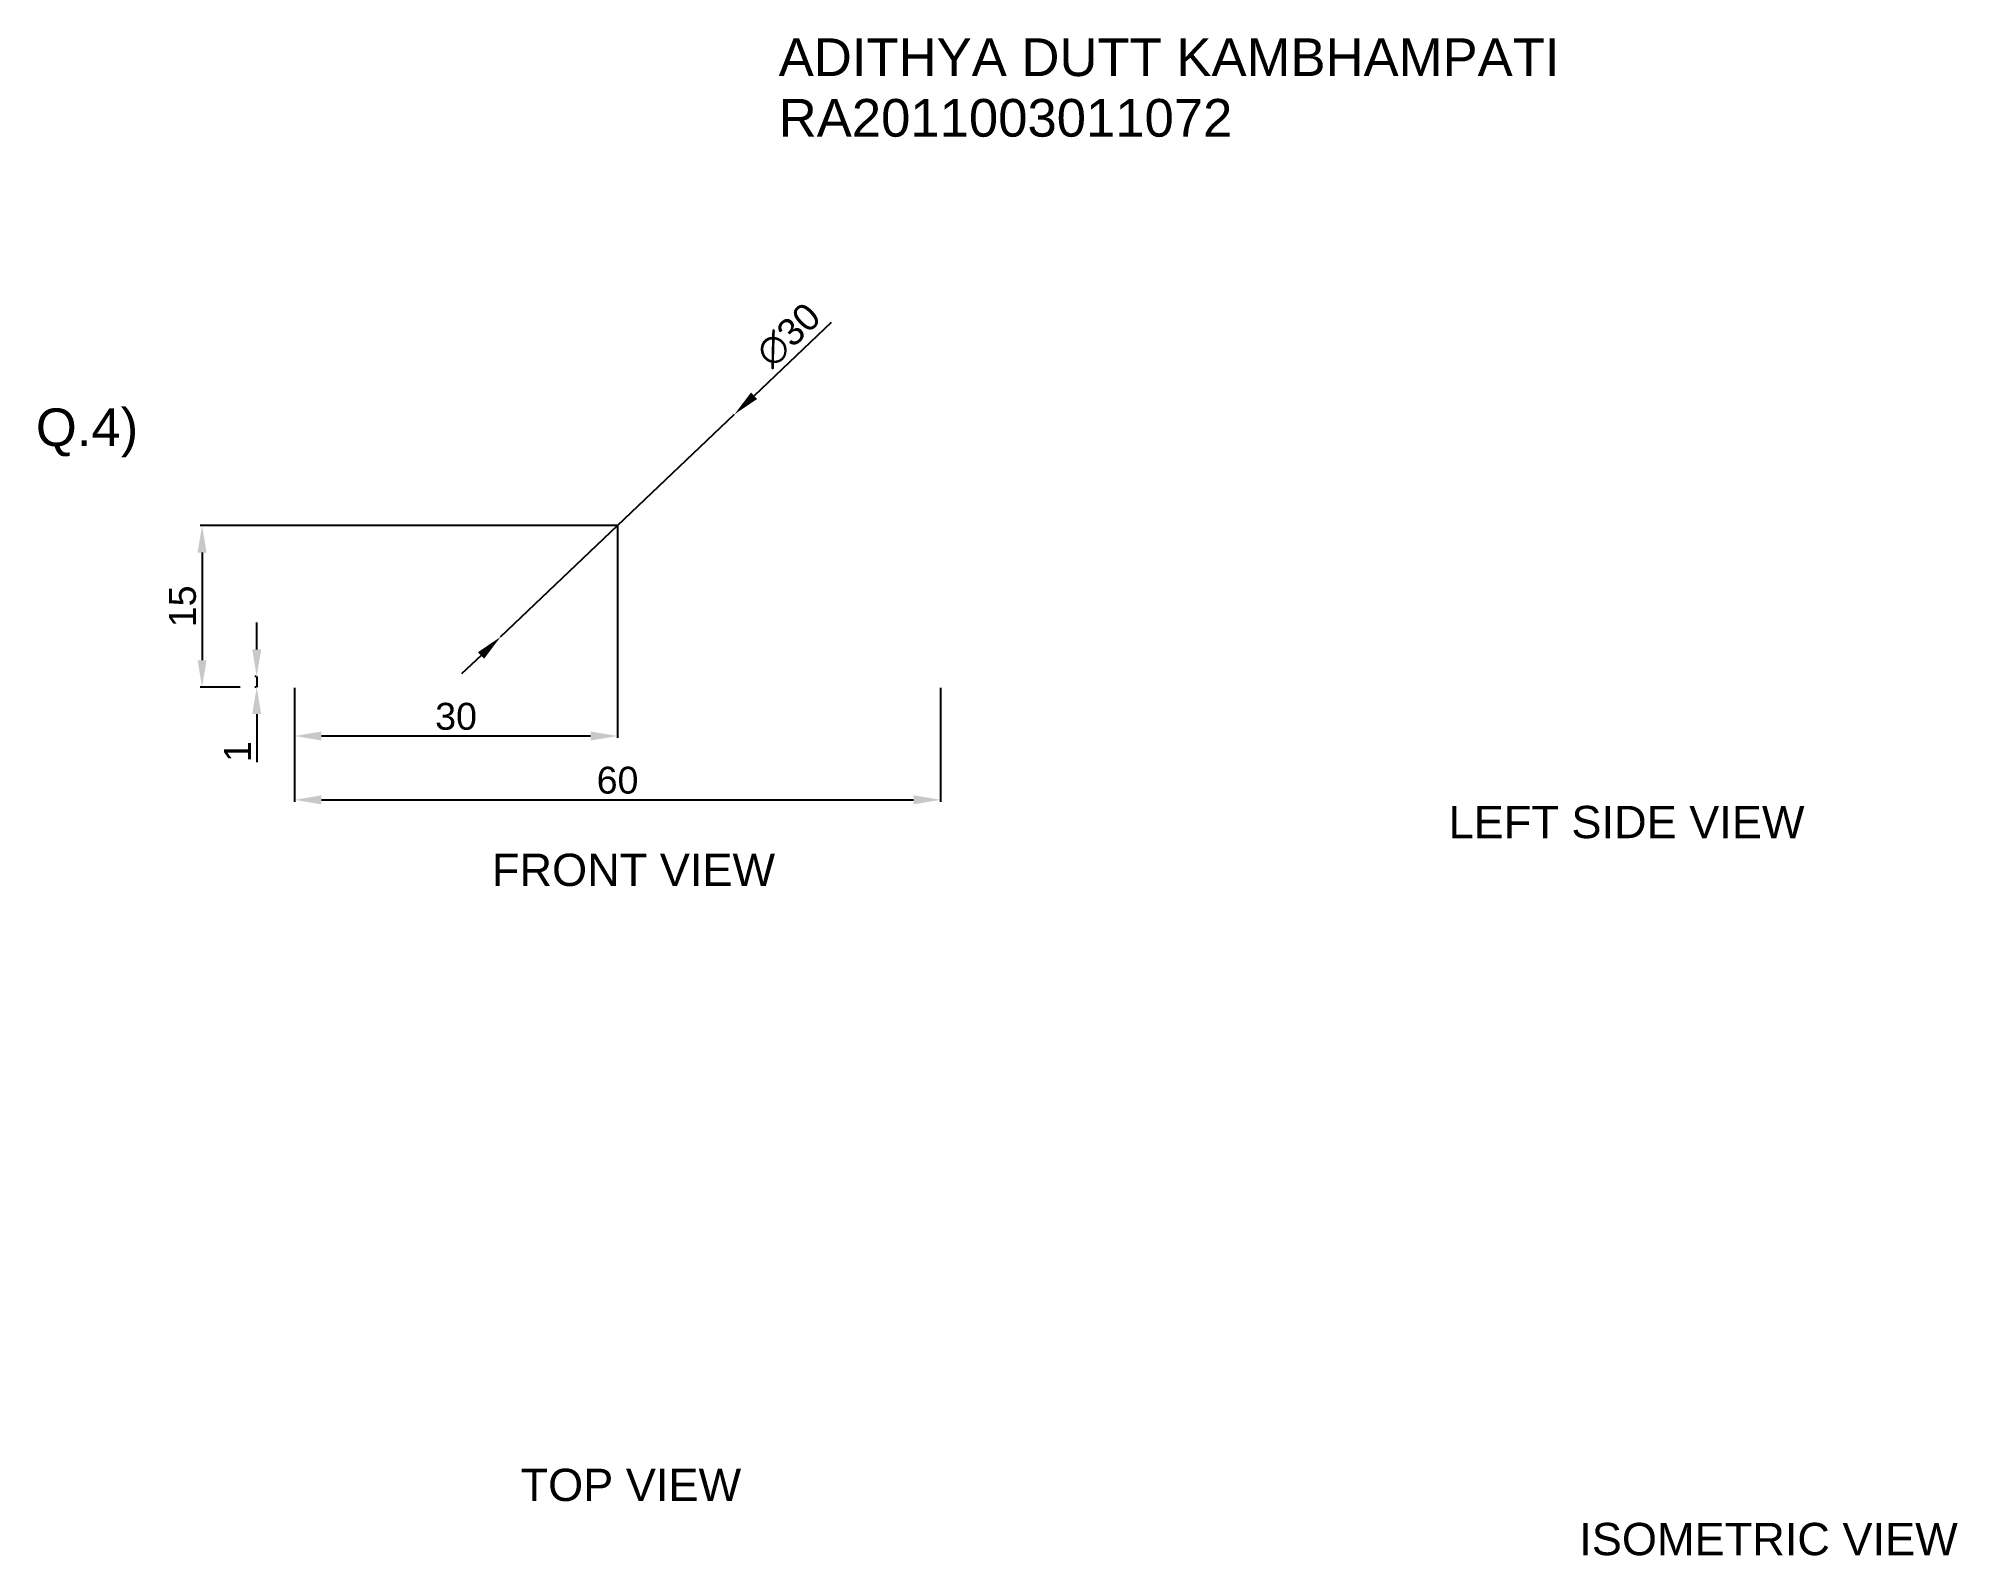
# Paper-space layout 'q3' of a CAD drawing. Header units: millimetres. Extents: x 44 to 222, y 46 to 187.
import ezdxf

# ---------------------------------------------------------------- set-up
doc = ezdxf.new("R2010")
doc.units = ezdxf.units.MM
doc.header["$MEASUREMENT"] = 0
doc.header["$PDMODE"] = 33
doc.header["$PDSIZE"] = 5
doc.styles.get("Standard").update_dxf_attribs({"font": 'arial.ttf'})
doc.dimstyles.new('', dxfattribs={"dimtxt": 2.5, "dimasz": 2.5, "dimexe": 0.18, "dimexo": 0.0625, "dimgap": 0.53, "dimtad": 1, "dimdec": 0, "dimdsep": 46, "dimtxsty": 'Standard', "dimcen": 2.5, "dimadec": 0, "dimazin": 0, "dimtfac": 1, "dimtdec": 0, "dimtmove": 0, "dimatfit": 3, "dimfxl": 1, "dimtolj": 1, "dimtzin": 0, "dimarcsym": 0})

# ---------------------------------------------------------------- blocks, each defined once
blk = doc.blocks.new('*D13')
at = {"color": 0, "linetype": 'ByBlock', "lineweight": -2, "transparency": 16777216}
for p, q in [((117.67, 160.9), (110.51, 154.09)), ((86.96, 131.69), (108.7, 152.37)), ((85.15, 129.97), (83.34, 128.25))]:
    blk.add_line(p, q, dxfattribs=at)
at = {"color": 0, "transparency": 16777216}
for points in [[(110.22, 154.39), (110.8, 153.79), (108.7, 152.37)], [(84.86, 130.27), (85.44, 129.67), (86.96, 131.69)]]:
    blk.add_solid(points, dxfattribs=at)
at = {"layer": 'Defpoints', "color": 0, "transparency": 16777216}
for p in [(108.7, 152.37), (86.96, 131.69)]:
    blk.add_point(p, dxfattribs=at)
at = {"color": 0, "transparency": 16777216, "insert": (113.71, 159.72), "char_height": 2.5, "attachment_point": 5, "rotation": 43.5644}
blk.add_mtext('\\A1;∅30', dxfattribs=at)
blk = doc.blocks.new('*D14')
at = {"color": 0, "linetype": 'ByBlock', "lineweight": -2, "transparency": 16777216}
for p, q in [((97.83, 141.97), (97.83, 122.31)), ((67.83, 126.97), (67.83, 122.31)), ((70.33, 122.49), (95.33, 122.49))]:
    blk.add_line(p, q, dxfattribs=at)
at = {"color": 0, "transparency": 16777216}
for points in [[(70.33, 122.9), (70.33, 122.07), (67.83, 122.49)], [(95.33, 122.9), (95.33, 122.07), (97.83, 122.49)]]:
    blk.add_solid(points, dxfattribs=at)
at = {"layer": 'Defpoints', "color": 0, "transparency": 16777216}
for p in [(97.83, 142.03), (67.83, 127.03), (97.83, 122.49)]:
    blk.add_point(p, dxfattribs=at)
at = {"color": 0, "transparency": 16777216, "insert": (82.83, 124.3), "char_height": 2.5, "attachment_point": 5}
blk.add_mtext('\\A1;30', dxfattribs=at)
blk = doc.blocks.new('*D15')
at = {"color": 0, "linetype": 'ByBlock', "lineweight": -2, "transparency": 16777216}
for p, q in [((67.83, 126.97), (67.83, 116.38)), ((127.83, 126.97), (127.83, 116.38)), ((70.33, 116.56), (125.33, 116.56))]:
    blk.add_line(p, q, dxfattribs=at)
at = {"color": 0, "transparency": 16777216}
for points in [[(70.33, 116.98), (70.33, 116.14), (67.83, 116.56)], [(125.33, 116.98), (125.33, 116.14), (127.83, 116.56)]]:
    blk.add_solid(points, dxfattribs=at)
at = {"layer": 'Defpoints', "color": 0, "transparency": 16777216}
for p in [(67.83, 127.03), (127.83, 127.03), (127.83, 116.56)]:
    blk.add_point(p, dxfattribs=at)
at = {"color": 0, "transparency": 16777216, "insert": (97.83, 118.37), "char_height": 2.5, "attachment_point": 5}
blk.add_mtext('\\A1;60', dxfattribs=at)
blk = doc.blocks.new('*D16')
at = {"color": 0, "linetype": 'ByBlock', "lineweight": -2, "transparency": 16777216}
for p, q in [((64.31, 130.53), (64.31, 133.03)), ((64.25, 128.03), (64.13, 128.03)), ((64.25, 127.03), (64.13, 127.03)), ((64.31, 128.03), (64.31, 127.03)), ((64.31, 124.53), (64.31, 120.05))]:
    blk.add_line(p, q, dxfattribs=at)
at = {"color": 0, "transparency": 16777216}
for points in [[(63.9, 130.53), (64.73, 130.53), (64.31, 128.03)], [(63.9, 124.53), (64.73, 124.53), (64.31, 127.03)]]:
    blk.add_solid(points, dxfattribs=at)
at = {"layer": 'Defpoints', "color": 0, "transparency": 16777216}
for p in [(64.31, 128.03), (64.31, 127.03), (64.31, 127.03)]:
    blk.add_point(p, dxfattribs=at)
at = {"color": 0, "transparency": 16777216, "insert": (62.53, 121.04), "char_height": 2.5, "attachment_point": 5, "rotation": 90}
blk.add_mtext('\\A1;1', dxfattribs=at)
blk = doc.blocks.new('*D17')
at = {"color": 0, "linetype": 'ByBlock', "lineweight": -2, "transparency": 16777216}
for p, q in [((97.77, 142.03), (59.06, 142.03)), ((59.24, 139.53), (59.24, 129.53)), ((62.77, 127.03), (59.06, 127.03))]:
    blk.add_line(p, q, dxfattribs=at)
at = {"color": 0, "transparency": 16777216}
for points in [[(58.82, 139.53), (59.66, 139.53), (59.24, 142.03)], [(58.82, 129.53), (59.66, 129.53), (59.24, 127.03)]]:
    blk.add_solid(points, dxfattribs=at)
at = {"layer": 'Defpoints', "color": 0, "transparency": 16777216}
for p in [(97.83, 142.03), (59.24, 127.03), (62.83, 127.03)]:
    blk.add_point(p, dxfattribs=at)
at = {"color": 0, "transparency": 16777216, "insert": (57.43, 134.53), "char_height": 2.5, "attachment_point": 5, "rotation": 90}
blk.add_mtext('\\A1;15', dxfattribs=at)

psp = doc.layouts.new('q3')

# ---------------------------------------------------------------- linework, layer by layer
psp.add_line((64.31, 128.03), (64.31, 127.03))

# ---------------------------------------------------------------- texts
for s, height, p in [('ADITHYA DUTT KAMBHAMPATI', 3.5, (112.8, 183.78)), ('RA2011003011072', 3.5, (112.8, 178.15)), ('Q.4)', 3.5, (43.8, 149.41)), ('LEFT SIDE VIEW', 3, (175.02, 113)), ('FRONT VIEW', 3, (86.16, 108.56)), ('TOP VIEW', 3, (88.82, 51.44)), ('ISOMETRIC VIEW', 3, (187.16, 46.41))]:
    psp.add_text(s, height=height).set_placement(p)

# ---------------------------------------------------------------- dimensions: what is measured, and where the dimension line sits
dim = psp.add_diameter_dim_2p(p1=(86.96, 131.69), p2=(108.7, 152.37), dimstyle='')
dim.commit()
dim.dimension.update_dxf_attribs({"geometry": '*D13', "text_midpoint": (115, 158.36), "dimtype": 163})
dim = psp.add_linear_dim(base=(59.24, 127.03), p1=(97.83, 142.03), p2=(62.83, 127.03), angle=90, dimstyle='', override={"dimlfac": -1})
dim.commit()
dim.dimension.update_dxf_attribs({"geometry": '*D17', "text_midpoint": (57.43, 134.53)})
dim = psp.add_linear_dim(base=(97.83, 122.49), p1=(67.83, 127.03), p2=(97.83, 142.03), dimstyle='', override={"dimlfac": -1})
dim.commit()
dim.dimension.update_dxf_attribs({"geometry": '*D14', "text_midpoint": (82.83, 124.3)})
dim = psp.add_linear_dim(base=(64.31, 127.03), p1=(64.31, 128.03), p2=(64.31, 127.03), angle=90, dimstyle='')
dim.commit()
dim.dimension.update_dxf_attribs({"geometry": '*D16', "text_midpoint": (62.53, 121.04)})
dim = psp.add_linear_dim(base=(127.83, 116.56), p1=(67.83, 127.03), p2=(127.83, 127.03), dimstyle='')
dim.commit()
dim.dimension.update_dxf_attribs({"geometry": '*D15', "text_midpoint": (97.83, 118.37)})

doc.saveas('drawing.dxf')
